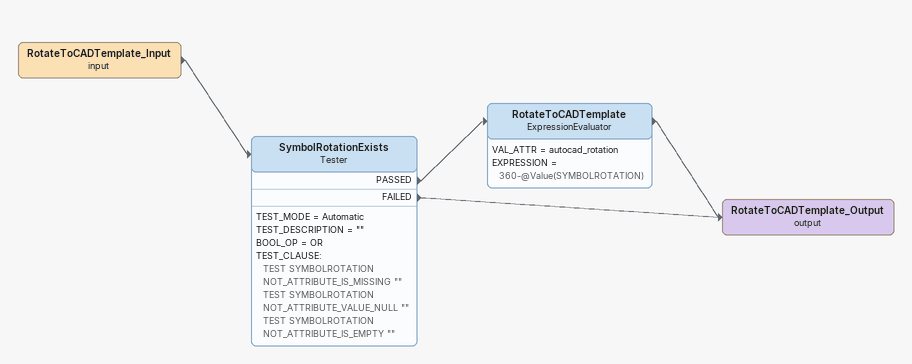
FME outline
RotateToCADTemplate_Input (input)
    -> SymbolRotationExists
SymbolRotationExists: Tester
    TEST_MODE = Automatic
    TEST_DESCRIPTION = ""
    BOOL_OP = OR
    TEST_CLAUSE:
      TEST SYMBOLROTATION NOT_ATTRIBUTE_IS_MISSING ""
      TEST SYMBOLROTATION NOT_ATTRIBUTE_VALUE_NULL ""
      TEST SYMBOLROTATION NOT_ATTRIBUTE_IS_EMPTY ""
    PASSED -> RotateToCADTemplate
    FAILED -> RotateToCADTemplate_Output (output)
RotateToCADTemplate: ExpressionEvaluator
    VAL_ATTR = autocad_rotation
    EXPRESSION = 360-@Value(SYMBOLROTATION)
    -> RotateToCADTemplate_Output (output)
RotateToCADTemplate_Output (output)
